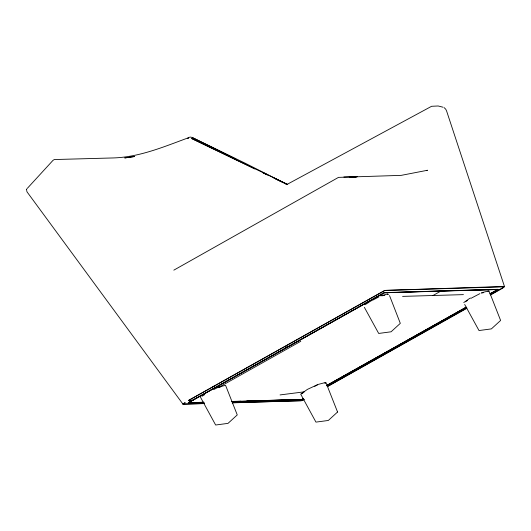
<?xml version="1.0" encoding="UTF-8"?>
<svg xmlns="http://www.w3.org/2000/svg" width="531" height="531" viewBox="0 0 531 531"><rect width="100%" height="100%" fill="white"/><g stroke="black" fill="none" stroke-linecap="round" stroke-linejoin="round"><path stroke-width="0.8" d="M444.162 107.64L445.761 109.247L446.598 110.986L504.45 286.448L502.791 288.114L490.538 294.99M27.273 188.405L53 160.355L54.308 159.546L113.143 157.946C139.653 157.189 164.112 146.662 188.591 137.708L187.702 138.478L189.003 137.343L190.729 137.071L192.753 137.761L244.957 163.103L287.57 184.649M463.755 302.57L469.809 298.289M204.302 403.58L182.956 404.137L185.186 402.664A2.781 0.504 -25 0 0 182.956 404.137L27.021 191.877L26.636 190.33M201.972 396.285L204.78 394.553M365.029 304.714L369.237 302.119M301.568 393.816L302.975 392.947M465.329 301.807L467.433 300.513M173.829 270.153L338.493 177.381L401.217 175.363L427.488 170.259L426.34 170.524M370.645 301.25L370.598 300.699L371.003 301.044M327.64 386.389L466.868 307.953M490.677 294.539L504.384 286.82L384.875 290.417L188.558 400.44L193.516 400.308L188.558 400.44L384.875 290.417L504.45 286.448M218.427 387.544L300.798 341.28M433.011 295.501L441.095 290.961L498.018 289.495L490.093 293.948L498.018 289.495L384.344 292.787L188.226 402.697L203.904 402.292M327.129 385.24L466.225 307.124M490.007 293.769L497.932 289.315L384.258 292.608L188.226 402.697L203.877 402.246M303.427 398.781L301.986 399.584L231.967 401.615M326.492 385.825L466.304 307.303M327.627 386.435L466.749 308.345M326.505 385.619L466.178 307.343M213.07 386.78L214.531 385.991M286.017 347.267L287.477 346.477M286.906 184.483L431.617 106.286L438.168 105.981L443.08 107.229M372.437 300.294L378.895 296.909M213.688 389.608L217.272 387.73L220.299 387.126M472.026 297.765L479.911 293.63M314.704 386.329L317.571 384.829M304.004 399.345L301.21 400.713L232.22 402.856M380.601 295.847L387.816 293.935M481.703 292.734L488.918 290.822M217.544 387.418L225.562 385.294L237.257 414.923L228.018 423.366L215.646 425.019L200.399 397.049M381.842 295.853L384.869 295.249M481.385 293.105L483.655 292.647M280.063 394.925L304.655 391.792M441.095 290.961L384.344 292.787L188.313 402.876L203.964 402.425M402.584 296.384L463.437 294.625M231.888 401.436L240.948 401.17M246.716 401.005L259.068 400.646M263.19 400.527L301.907 399.412L303.354 398.595L301.907 399.412L231.947 401.575M182.956 404.137L204.402 403.514M232.399 402.697L301.21 400.713A2.502 0.451 -25 0 0 304.283 399.551M343.849 176.989L357.569 176.677M349.962 177.095L356.42 176.949L349.285 177.088M287.696 184.41L191.585 138.485L254.853 168.964M263.044 172.907L267.511 175.057M275.695 179.007L281.649 181.874M285.373 183.666L286.859 184.383M192.753 137.761L226.06 154.269M227.54 155.006L235.678 159.041M263.064 172.615L266.768 174.447M272.688 177.381L286.01 183.985M388.081 294.639L387.809 294.174L387.988 294.639M464.665 304.436L479.002 330.541L491.374 328.895L500.614 320.452L489.224 291.439M364.366 307.343L378.703 333.448L391.075 331.795L400.314 323.352L389.535 295.588M471.123 298.243L470.897 297.798L470.944 298.349M488.288 291.738L488.108 291.273L488.195 291.738M325.231 383.309L325.052 382.844L325.138 383.309M26.703 189.109L26.55 189.574L26.703 189.109M337.557 412.023L328.317 420.466L315.945 422.112L300.699 394.141L307.422 389.382L317.843 384.517L325.861 382.393L337.557 412.023M134.648 156.506L124.865 157.913L134.648 156.506"/></g></svg>
